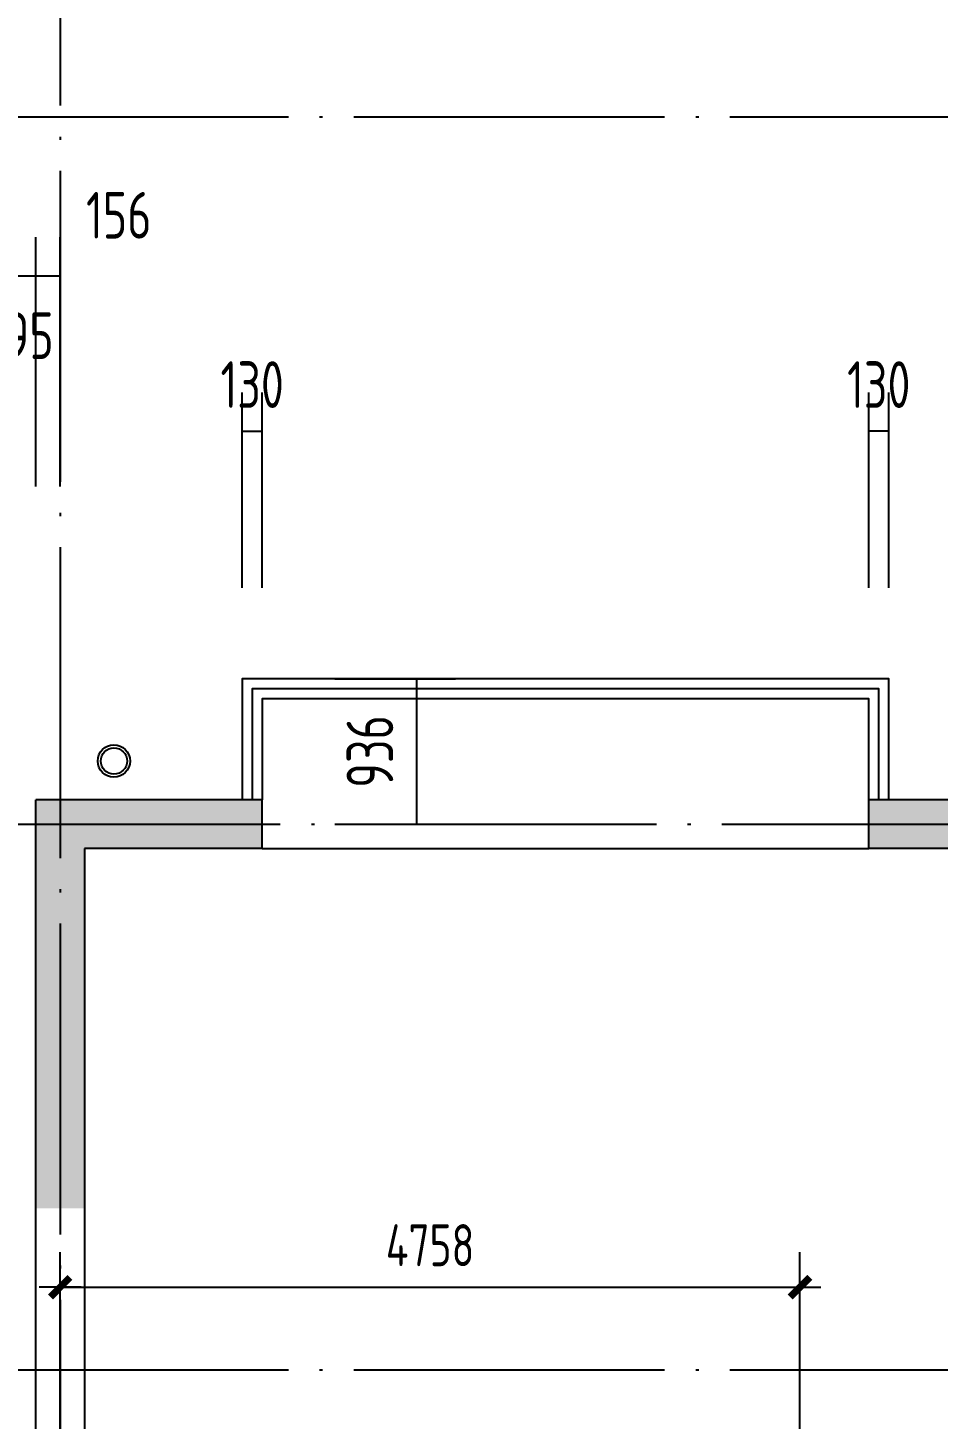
# Model space of a CAD drawing. Extents: x -726032 to 135930, y -151624 to 587044.
# Drawn here: x -339008 to -333153, y 477007 to 485956 of the extents above; entities that cross this region are included whole.
import ezdxf

# ---------------------------------------------------------------- set-up
doc = ezdxf.new("R2010")
doc.units = 0
doc.header["$LTSCALE"] = 1000
doc.header["$MEASUREMENT"] = 0
doc.linetypes.add('DOTE', pattern=[2.42, 2, -0.2, 0.02, -0.2])
doc.layers.get('0').update_dxf_attribs({"linetype": 'CONTINUOUS'})
doc.layers.get('DEFPOINTS').update_dxf_attribs({"color": 1, "linetype": 'CONTINUOUS'})
for name, color, linetype in [('COLUMN', 170, 'CONTINUOUS'), ('DOTE', 8, 'DOTE'), ('PUB_DIM', 245, 'CONTINUOUS'), ('WALL', 255, 'CONTINUOUS'), ('WINDOW', 155, 'CONTINUOUS'), ('雨水管', 20, 'CONTINUOUS')]:
    doc.layers.add(name, color=color, linetype=linetype)
doc.styles.add('DIM_FONT', font='isocp.shx', dxfattribs={"width": 0.8})
doc.dimstyles.new('DIMN', dxfattribs={"dimtxt": 300, "dimasz": 1, "dimexe": 250, "dimexo": 300, "dimgap": 150, "dimtad": 1, "dimdec": 0, "dimzin": 0, "dimdsep": 46, "dimtxsty": 'DIM_FONT', "dimcen": 0.09, "dimclrt": 142, "dimadec": 0, "dimazin": 0, "dimtfac": 1, "dimtdec": 0, "dimtix": 1, "dimtmove": 2, "dimatfit": 3, "dimfxl": 1, "dimtolj": 1, "dimtzin": 0, "dimarcsym": 0})

# ---------------------------------------------------------------- blocks, each defined once
blk = doc.blocks.new('_DIMX')
blk.add_line((-150, 0), (150, 0))
at = {"const_width": 50}
blk.add_lwpolyline([(-70, -70), (70, 70)], dxfattribs=at)
blk = doc.blocks.new('*D628')
at = {"layer": 'DEFPOINTS', "color": 0, "transparency": 16777216}
for p in [(-334041.9, 477856.3), (-338799.9, 476483.7), (-334041.9, 476483.7)]:
    blk.add_point(p, dxfattribs=at)
at = {"layer": 'PUB_DIM', "color": 0, "lineweight": -2, "transparency": 16777216}
for p, q in [((-338799.9, 476753.7), (-338799.9, 478081.3)), ((-334041.9, 476753.7), (-334041.9, 478081.3)), ((-338799, 477856.3), (-334042.8, 477856.3))]:
    blk.add_line(p, q, dxfattribs=at)
at = {"layer": 'PUB_DIM', "color": 0, "lineweight": -2, "transparency": 16777216, "xscale": 0.9, "yscale": 0.9, "zscale": 0.9, "rotation": 180}
blk.add_blockref('_DIMX', (-338799.9, 477856.3), dxfattribs=at)
at = {"layer": 'PUB_DIM', "color": 0, "lineweight": -2, "transparency": 16777216, "xscale": 0.9, "yscale": 0.9, "zscale": 0.9}
blk.add_blockref('_DIMX', (-334041.9, 477856.3), dxfattribs=at)
at = {"layer": 'PUB_DIM', "color": 142, "transparency": 16777216, "insert": (-336420.9, 478126.3), "char_height": 270, "attachment_point": 5, "style": 'DIM_FONT'}
blk.add_mtext('\\A1;4758', dxfattribs=at)
blk = doc.blocks.new('*D692')
at = {"layer": 'DEFPOINTS', "color": 0, "transparency": 16777216}
for p in [(-338955.9, 484360.7), (-339150.9, 482705.8), (-338955.9, 482705.8)]:
    blk.add_point(p, dxfattribs=at)
at = {"layer": 'PUB_DIM', "color": 0, "lineweight": -2, "transparency": 16777216}
for p, q in [((-339150.9, 483005.8), (-339150.9, 484610.7)), ((-338955.9, 483005.8), (-338955.9, 484610.7)), ((-339151.9, 484360.7), (-339152.9, 484360.7)), ((-339150.9, 484360.7), (-338955.9, 484360.7)), ((-338954.9, 484360.7), (-338953.9, 484360.7))]:
    blk.add_line(p, q, dxfattribs=at)
at = {"layer": 'PUB_DIM', "color": 0, "transparency": 16777216}
for points in [[(-339151.9, 484360.9), (-339151.9, 484360.5), (-339150.9, 484360.7)], [(-338954.9, 484360.9), (-338954.9, 484360.5), (-338955.9, 484360.7)]]:
    blk.add_solid(points, dxfattribs=at)
at = {"layer": 'PUB_DIM', "color": 142, "transparency": 16777216, "insert": (-339053.4, 483976.6), "char_height": 300, "attachment_point": 5, "style": 'DIM_FONT'}
blk.add_mtext('\\A1;195', dxfattribs=at)
blk = doc.blocks.new('*D693')
at = {"layer": 'DEFPOINTS', "color": 0, "transparency": 16777216}
for p in [(-338799.9, 484360.7), (-338955.9, 482705.8), (-338799.9, 482705.8)]:
    blk.add_point(p, dxfattribs=at)
at = {"layer": 'PUB_DIM', "color": 0, "lineweight": -2, "transparency": 16777216}
for p, q in [((-338955.9, 483005.8), (-338955.9, 484610.7)), ((-338799.9, 483005.8), (-338799.9, 484610.7)), ((-338956.9, 484360.7), (-338957.9, 484360.7)), ((-338955.9, 484360.7), (-338799.9, 484360.7)), ((-338798.9, 484360.7), (-338797.9, 484360.7))]:
    blk.add_line(p, q, dxfattribs=at)
at = {"layer": 'PUB_DIM', "color": 0, "transparency": 16777216}
for points in [[(-338956.9, 484360.9), (-338956.9, 484360.5), (-338955.9, 484360.7)], [(-338798.9, 484360.9), (-338798.9, 484360.5), (-338799.9, 484360.7)]]:
    blk.add_solid(points, dxfattribs=at)
at = {"layer": 'PUB_DIM', "color": 142, "transparency": 16777216, "insert": (-338423.2, 484750.7), "char_height": 300, "attachment_point": 5, "style": 'DIM_FONT'}
blk.add_mtext('\\A1;156', dxfattribs=at)
blk = doc.blocks.new('*D694')
at = {"layer": 'DEFPOINTS', "color": 0, "transparency": 16777216}
for p in [(-337499.9, 483361.3), (-337629.9, 482054.1), (-337499.9, 482054.1)]:
    blk.add_point(p, dxfattribs=at)
at = {"layer": 'PUB_DIM', "color": 0, "lineweight": -2, "transparency": 16777216}
for p, q in [((-337629.9, 482354.1), (-337629.9, 483611.3)), ((-337499.9, 482354.1), (-337499.9, 483611.3)), ((-337630.9, 483361.3), (-337631.9, 483361.3)), ((-337629.9, 483361.3), (-337499.9, 483361.3)), ((-337498.9, 483361.3), (-337497.9, 483361.3))]:
    blk.add_line(p, q, dxfattribs=at)
at = {"layer": 'PUB_DIM', "color": 0, "transparency": 16777216}
for points in [[(-337630.9, 483361.5), (-337630.9, 483361.2), (-337629.9, 483361.3)], [(-337498.9, 483361.5), (-337498.9, 483361.2), (-337499.9, 483361.3)]]:
    blk.add_solid(points, dxfattribs=at)
at = {"layer": 'PUB_DIM', "color": 142, "transparency": 16777216, "insert": (-337564.9, 483661.3), "char_height": 300, "attachment_point": 5, "style": 'DIM_FONT'}
blk.add_mtext('\\A1;130', dxfattribs=at)
blk = doc.blocks.new('*D707')
at = {"layer": 'DEFPOINTS', "color": 0, "transparency": 16777216}
for p in [(-333599.9, 483361.3), (-333599.9, 482054.1), (-333469.9, 482054.1)]:
    blk.add_point(p, dxfattribs=at)
at = {"layer": 'PUB_DIM', "color": 0, "lineweight": -2, "transparency": 16777216}
for p, q in [((-333599.9, 482354.1), (-333599.9, 483611.3)), ((-333469.9, 482354.1), (-333469.9, 483611.3)), ((-333600.9, 483361.3), (-333601.9, 483361.3)), ((-333469.9, 483361.3), (-333599.9, 483361.3)), ((-333468.9, 483361.3), (-333467.9, 483361.3))]:
    blk.add_line(p, q, dxfattribs=at)
at = {"layer": 'PUB_DIM', "color": 0, "transparency": 16777216}
for points in [[(-333600.9, 483361.5), (-333600.9, 483361.2), (-333599.9, 483361.3)], [(-333468.9, 483361.5), (-333468.9, 483361.2), (-333469.9, 483361.3)]]:
    blk.add_solid(points, dxfattribs=at)
at = {"layer": 'PUB_DIM', "color": 142, "transparency": 16777216, "insert": (-333534.9, 483661.3), "char_height": 300, "attachment_point": 5, "style": 'DIM_FONT'}
blk.add_mtext('\\A1;130', dxfattribs=at)
blk = doc.blocks.new('*D3983')
at = {"layer": 'DEFPOINTS', "color": 0, "transparency": 16777216}
for p in [(-337334.3, 481770), (-337334.3, 480834), (-336507.9, 480834)]:
    blk.add_point(p, dxfattribs=at)
at = {"layer": 'PUB_DIM', "color": 0, "lineweight": -2, "transparency": 16777216}
for p, q in [((-337034.3, 481770), (-336257.9, 481770)), ((-336507.9, 481769), (-336507.9, 480835)), ((-337034.3, 480834), (-336257.9, 480834))]:
    blk.add_line(p, q, dxfattribs=at)
at = {"layer": 'PUB_DIM', "color": 0, "transparency": 16777216}
for points in [[(-336508.1, 481769), (-336507.7, 481769), (-336507.9, 481770)], [(-336508.1, 480835), (-336507.7, 480835), (-336507.9, 480834)]]:
    blk.add_solid(points, dxfattribs=at)
at = {"layer": 'PUB_DIM', "color": 142, "transparency": 16777216, "insert": (-336807.9, 481302), "char_height": 300, "attachment_point": 5, "rotation": 90, "style": 'DIM_FONT'}
blk.add_mtext('\\A1;936', dxfattribs=at)

msp = doc.modelspace()

# ---------------------------------------------------------------- linework, layer by layer
at = {"layer": 'COLUMN'}
for points in [[(-338955.9, 480990), (-338955.9, 478364), (-338643.9, 480678), (-338643.9, 478364)], [(-338955.9, 480990), (-338643.9, 480678), (-337499.9, 480990), (-337499.9, 480678)], [(-333599.9, 480990), (-333599.9, 480678), (-331311.9, 480990), (-331311.9, 480678)]]:
    msp.add_solid(points, dxfattribs=at)
at = {"layer": 'DOTE'}
for p, q in [((-338799.9, 487455.9), (-338799.9, 459611.9)), ((-385312.2, 485384), (-315680.4, 485384)), ((-385364.2, 480834), (-315680.4, 480834)), ((-385312.2, 477324), (-315680.4, 477324))]:
    msp.add_line(p, q, dxfattribs=at)
at = {"layer": 'WALL'}
for p, q in [((-338955.9, 470798), (-338955.9, 480990)), ((-337499.9, 480990), (-338955.9, 480990)), ((-337499.9, 480678), (-337499.9, 480990)), ((-333599.9, 480678), (-333599.9, 480990)), ((-332325.9, 480990), (-333599.9, 480990)), ((-338643.9, 480678), (-338643.9, 475114)), ((-337499.9, 480678), (-338643.9, 480678)), ((-331311.9, 480678), (-333599.9, 480678))]:
    msp.add_line(p, q, dxfattribs=at)
at = {"layer": 'WINDOW'}
msp.add_line((-337499.9, 480678), (-333599.9, 480678), dxfattribs=at)
for points in [[(-333469.9, 480990), (-333469.9, 481770), (-337629.9, 481770), (-337629.9, 480990)], [(-333534.9, 480990), (-333534.9, 481705), (-337564.9, 481705), (-337564.9, 480990)], [(-333599.9, 480990), (-333599.9, 481640), (-337499.9, 481640), (-337499.9, 480990)]]:
    msp.add_lwpolyline(points, dxfattribs=at)
at = {"layer": '雨水管'}
for radius in [104, 84.5]:
    msp.add_circle((-338454.5, 481240.6), radius, dxfattribs=at)

# ---------------------------------------------------------------- dimensions: what is measured, and where the dimension line sits
at = {"layer": 'PUB_DIM'}
for base, p1, p2, picture, middle in [((-338799.9, 484360.7), (-338955.9, 482705.8), (-338799.9, 482705.8), '*D693', (-338423.2, 484750.7)), ((-338955.9, 484360.7), (-339150.9, 482705.8), (-338955.9, 482705.8), '*D692', (-339053.4, 483976.6))]:
    dim = msp.add_linear_dim(base=base, p1=p1, p2=p2, dimstyle='DIMN', dxfattribs=at)
    dim.commit()
    dim.dimension.update_dxf_attribs({"geometry": picture, "text_midpoint": middle, "dimtype": 160})
for base, p1, p2, picture, middle in [((-337499.9, 483361.3), (-337629.9, 482054.1), (-337499.9, 482054.1), '*D694', (-337564.9, 483661.3)), ((-333599.9, 483361.3), (-333469.9, 482054.1), (-333599.9, 482054.1), '*D707', (-333534.9, 483661.3))]:
    dim = msp.add_linear_dim(base=base, p1=p1, p2=p2, dimstyle='DIMN', dxfattribs=at)
    dim.commit()
    dim.dimension.update_dxf_attribs({"geometry": picture, "text_midpoint": middle})
dim = msp.add_linear_dim(base=(-336507.9, 480834), p1=(-337334.3, 481770), p2=(-337334.3, 480834), angle=270, dimstyle='DIMN', dxfattribs=at)
dim.commit()
dim.dimension.update_dxf_attribs({"geometry": '*D3983', "text_midpoint": (-336807.9, 481302)})
dim = msp.add_linear_dim(base=(-334041.9, 477856.3), p1=(-338799.9, 476483.7), p2=(-334041.9, 476483.7), dimstyle='DIMN', override={"dimscale": 0.9, "dimblk1": '_DIMX', "dimblk2": '_DIMX', "dimsah": 1}, dxfattribs=at)
dim.commit()
dim.dimension.update_dxf_attribs({"geometry": '*D628', "text_midpoint": (-336420.9, 478126.3)})

doc.saveas('drawing.dxf')
